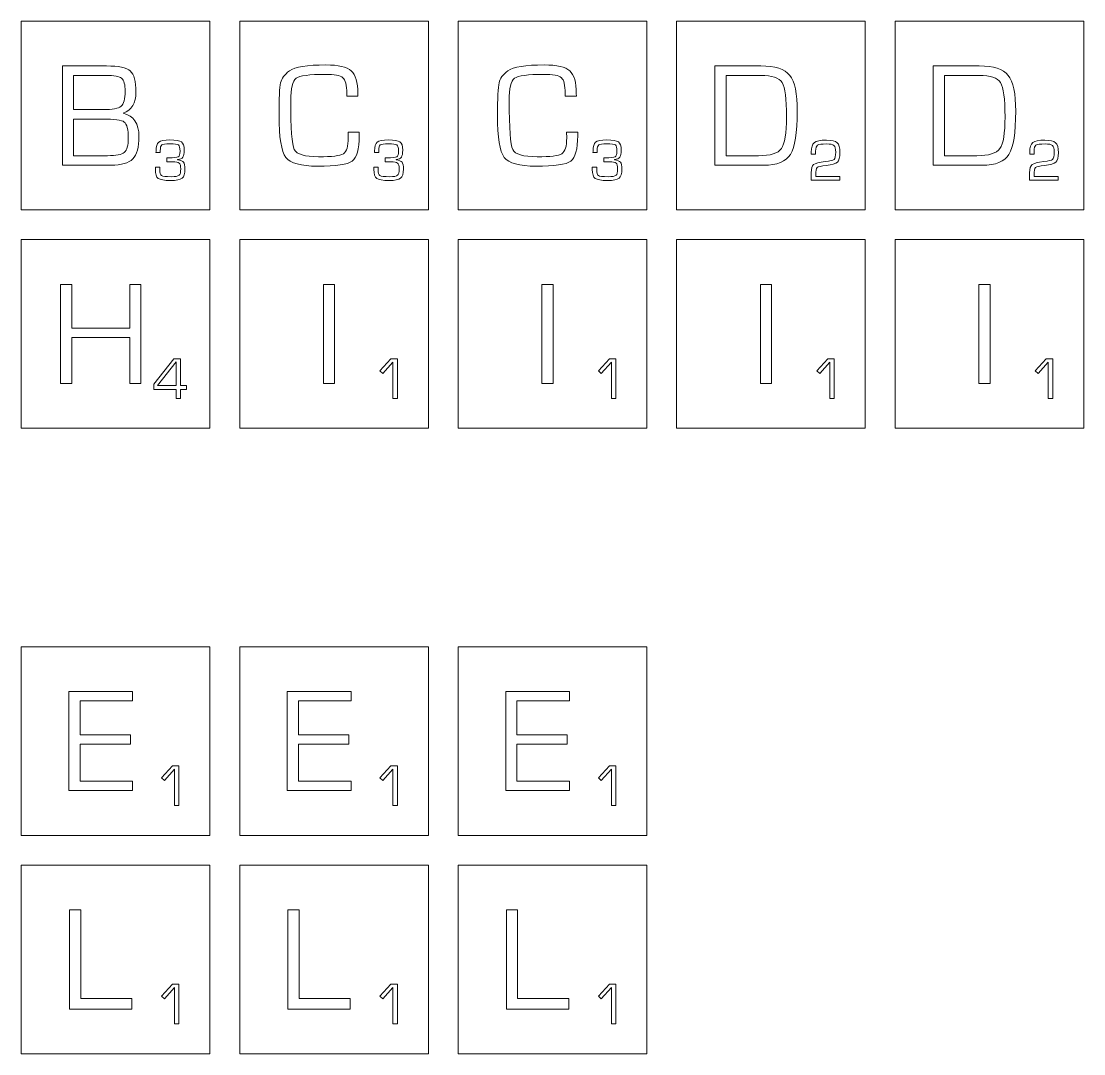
# Model space of a CAD drawing. Header units: millimetres. Extents: x -685 to 207, y -211 to 350.
# Drawn here: x -120 to -13, y 86 to 190 of the extents above; entities that cross this region are included whole.
import ezdxf

# ---------------------------------------------------------------- set-up
doc = ezdxf.new("R2010")
doc.units = ezdxf.units.MM
doc.layers.get('0').update_dxf_attribs({"linetype": 'CONTINUOUS', "lineweight": 25, "true_color": 0x000000})
doc.layers.add('letter', color=7, linetype='CONTINUOUS', lineweight=25, true_color=0x000000)
doc.layers.add('score', color=7, linetype='CONTINUOUS', lineweight=25, true_color=0x000000)

msp = doc.modelspace()

# ---------------------------------------------------------------- linework, layer by layer
at = {"lineweight": 5}
for p, q in [((-120, 190), (-120, 171)), ((-101, 190), (-120, 190)), ((-101, 171), (-101, 190)), ((-98, 190), (-98, 171)), ((-79, 190), (-98, 190)), ((-79, 171), (-79, 190)), ((-57, 190), (-76, 190)), ((-76, 190), (-76, 171)), ((-57, 171), (-57, 190)), ((-35, 190), (-54, 190)), ((-54, 190), (-54, 171)), ((-35, 171), (-35, 190)), ((-13, 190), (-32, 190)), ((-32, 190), (-32, 171)), ((-13, 171), (-13, 190)), ((-120, 171), (-101, 171)), ((-98, 171), (-79, 171)), ((-76, 171), (-57, 171)), ((-54, 171), (-35, 171)), ((-32, 171), (-13, 171)), ((-101, 168), (-120, 168)), ((-120, 168), (-120, 149)), ((-101, 149), (-101, 168)), ((-79, 168), (-98, 168)), ((-98, 168), (-98, 149)), ((-79, 149), (-79, 168)), ((-57, 168), (-76, 168)), ((-76, 168), (-76, 149)), ((-57, 149), (-57, 168)), ((-35, 168), (-54, 168)), ((-54, 168), (-54, 149)), ((-35, 149), (-35, 168)), ((-13, 168), (-32, 168)), ((-32, 168), (-32, 149)), ((-13, 149), (-13, 168)), ((-120, 149), (-101, 149)), ((-98, 149), (-79, 149)), ((-76, 149), (-57, 149)), ((-54, 149), (-35, 149)), ((-32, 149), (-13, 149)), ((-101, 127), (-120, 127)), ((-120, 127), (-120, 108)), ((-101, 108), (-101, 127)), ((-79, 127), (-98, 127)), ((-98, 127), (-98, 108)), ((-79, 108), (-79, 127)), ((-57, 127), (-76, 127)), ((-76, 127), (-76, 108)), ((-57, 108), (-57, 127)), ((-120, 108), (-101, 108)), ((-98, 108), (-79, 108)), ((-76, 108), (-57, 108)), ((-101, 105), (-120, 105)), ((-120, 105), (-120, 86)), ((-101, 86), (-101, 105)), ((-79, 105), (-98, 105)), ((-98, 105), (-98, 86)), ((-79, 86), (-79, 105)), ((-57, 105), (-76, 105)), ((-76, 105), (-76, 86)), ((-57, 86), (-57, 105)), ((-120, 86), (-101, 86)), ((-98, 86), (-79, 86)), ((-76, 86), (-57, 86))]:
    msp.add_line(p, q, dxfattribs=at)
at = {"layer": 'letter', "lineweight": 5}
for p, q in [((-115.85, 175.5), (-115.85, 185.5)), ((-115.85, 185.5), (-111.43, 185.5)), ((-50.15, 175.5), (-50.15, 185.5)), ((-50.15, 185.5), (-45.52, 185.5)), ((-28.15, 175.5), (-28.15, 185.5)), ((-28.15, 185.5), (-23.52, 185.5)), ((-111.45, 184.55), (-114.73, 184.55)), ((-114.73, 184.55), (-114.73, 181.1)), ((-45.53, 184.55), (-49.02, 184.55)), ((-49.02, 184.55), (-49.02, 176.45)), ((-23.53, 184.55), (-27.02, 184.55)), ((-27.02, 184.55), (-27.02, 176.45)), ((-87.21, 182.45), (-87.22, 182.75)), ((-86.09, 182.45), (-87.21, 182.45)), ((-86.1, 182.72), (-86.09, 182.45)), ((-65.21, 182.45), (-65.22, 182.75)), ((-64.09, 182.45), (-65.21, 182.45)), ((-64.1, 182.72), (-64.09, 182.45)), ((-114.73, 181.1), (-111.76, 181.1)), ((-111.82, 180.15), (-114.73, 180.15)), ((-114.73, 180.15), (-114.73, 176.45)), ((-109.74, 180.75), (-109.74, 180.73)), ((-87.08, 178.84), (-85.96, 178.84)), ((-87.07, 178.25), (-87.08, 178.84)), ((-85.96, 178.84), (-85.96, 178.46)), ((-65.08, 178.84), (-63.96, 178.84)), ((-65.07, 178.25), (-65.08, 178.84)), ((-63.96, 178.84), (-63.96, 178.46)), ((-110.95, 175.5), (-115.85, 175.5)), ((-114.73, 176.45), (-112.33, 176.45)), ((-112.33, 176.45), (-111.31, 176.46)), ((-45.23, 175.5), (-50.15, 175.5)), ((-49.02, 176.45), (-45.76, 176.45)), ((-23.23, 175.5), (-28.15, 175.5)), ((-27.02, 176.45), (-23.76, 176.45)), ((-116.05, 153.5), (-116.05, 163.5)), ((-116.05, 163.5), (-114.92, 163.5)), ((-114.92, 163.5), (-114.92, 159.09)), ((-109.08, 159.09), (-109.08, 163.5)), ((-109.08, 163.5), (-107.95, 163.5)), ((-107.95, 163.5), (-107.95, 153.5)), ((-89.56, 153.5), (-89.56, 163.5)), ((-89.56, 163.5), (-88.44, 163.5)), ((-88.44, 163.5), (-88.44, 153.5)), ((-67.56, 153.5), (-67.56, 163.5)), ((-67.56, 163.5), (-66.44, 163.5)), ((-66.44, 163.5), (-66.44, 153.5)), ((-45.56, 153.5), (-45.56, 163.5)), ((-45.56, 163.5), (-44.44, 163.5)), ((-44.44, 163.5), (-44.44, 153.5)), ((-23.56, 153.5), (-23.56, 163.5)), ((-23.56, 163.5), (-22.44, 163.5)), ((-22.44, 163.5), (-22.44, 153.5)), ((-114.92, 159.09), (-109.08, 159.09)), ((-109.08, 158.14), (-114.92, 158.14)), ((-114.92, 158.14), (-114.92, 153.5)), ((-109.08, 153.5), (-109.08, 158.14)), ((-114.92, 153.5), (-116.05, 153.5)), ((-107.95, 153.5), (-109.08, 153.5)), ((-88.44, 153.5), (-89.56, 153.5)), ((-66.44, 153.5), (-67.56, 153.5)), ((-44.44, 153.5), (-45.56, 153.5)), ((-22.44, 153.5), (-23.56, 153.5)), ((-115.21, 112.5), (-115.21, 122.5)), ((-115.21, 122.5), (-108.79, 122.5)), ((-108.79, 122.5), (-108.79, 121.55)), ((-93.21, 112.5), (-93.21, 122.5)), ((-93.21, 122.5), (-86.79, 122.5)), ((-86.79, 122.5), (-86.79, 121.55)), ((-71.21, 112.5), (-71.21, 122.5)), ((-71.21, 122.5), (-64.79, 122.5)), ((-64.79, 122.5), (-64.79, 121.55)), ((-114.08, 121.55), (-114.08, 118.14)), ((-108.79, 121.55), (-114.08, 121.55)), ((-92.08, 121.55), (-92.08, 118.14)), ((-86.79, 121.55), (-92.08, 121.55)), ((-70.08, 121.55), (-70.08, 118.14)), ((-64.79, 121.55), (-70.08, 121.55)), ((-114.08, 118.14), (-109.01, 118.14)), ((-109.01, 118.14), (-109.01, 117.19)), ((-92.08, 118.14), (-87.01, 118.14)), ((-87.01, 118.14), (-87.01, 117.19)), ((-70.08, 118.14), (-65.01, 118.14)), ((-65.01, 118.14), (-65.01, 117.19)), ((-109.01, 117.19), (-114.08, 117.19)), ((-114.08, 117.19), (-114.08, 113.45)), ((-87.01, 117.19), (-92.08, 117.19)), ((-92.08, 117.19), (-92.08, 113.45)), ((-65.01, 117.19), (-70.08, 117.19)), ((-70.08, 117.19), (-70.08, 113.45)), ((-114.08, 113.45), (-108.79, 113.45)), ((-108.79, 113.45), (-108.79, 112.5)), ((-92.08, 113.45), (-86.79, 113.45)), ((-86.79, 113.45), (-86.79, 112.5)), ((-70.08, 113.45), (-64.79, 113.45)), ((-64.79, 113.45), (-64.79, 112.5)), ((-108.79, 112.5), (-115.21, 112.5)), ((-86.79, 112.5), (-93.21, 112.5)), ((-64.79, 112.5), (-71.21, 112.5)), ((-115.14, 90.5), (-115.14, 100.5)), ((-115.14, 100.5), (-114.01, 100.5)), ((-114.01, 100.5), (-114.01, 91.55)), ((-93.14, 90.5), (-93.14, 100.5)), ((-93.14, 100.5), (-92.01, 100.5)), ((-92.01, 100.5), (-92.01, 91.55)), ((-71.14, 90.5), (-71.14, 100.5)), ((-71.14, 100.5), (-70.01, 100.5)), ((-70.01, 100.5), (-70.01, 91.55)), ((-114.01, 91.55), (-108.86, 91.55)), ((-108.86, 91.55), (-108.86, 90.5)), ((-92.01, 91.55), (-86.86, 91.55)), ((-86.86, 91.55), (-86.86, 90.5)), ((-70.01, 91.55), (-64.86, 91.55)), ((-64.86, 91.55), (-64.86, 90.5)), ((-108.86, 90.5), (-115.14, 90.5)), ((-86.86, 90.5), (-93.14, 90.5)), ((-64.86, 90.5), (-71.14, 90.5))]:
    msp.add_line(p, q, dxfattribs=at)
for points in [[(-111.43, 185.5), (-110.2, 185.5), (-109.4, 185.33), (-109.02, 184.99)], [(-93, 184.99), (-92.44, 185.4), (-91.21, 185.6), (-89.33, 185.6)], [(-89.33, 185.6), (-88.06, 185.6), (-87.2, 185.4), (-86.76, 185.01)], [(-71, 184.99), (-70.44, 185.4), (-69.21, 185.6), (-67.33, 185.6)], [(-67.33, 185.6), (-66.06, 185.6), (-65.2, 185.4), (-64.76, 185.01)], [(-45.52, 185.5), (-44.09, 185.5), (-43.12, 185.18), (-42.61, 184.55)], [(-23.52, 185.5), (-22.09, 185.5), (-21.12, 185.18), (-20.61, 184.55)], [(-109.89, 184.25), (-110.12, 184.45), (-110.64, 184.55), (-111.45, 184.55)], [(-109.53, 182.94), (-109.53, 183.62), (-109.65, 184.05), (-109.89, 184.25)], [(-109.02, 184.99), (-108.64, 184.66), (-108.45, 183.94), (-108.45, 182.86)], [(-93.88, 183.79), (-93.78, 184.24), (-93.49, 184.64), (-93, 184.99)], [(-92.33, 184.25), (-92.69, 183.98), (-92.86, 183.23), (-92.86, 182.01)], [(-89.38, 184.65), (-90.99, 184.65), (-91.97, 184.52), (-92.33, 184.25)], [(-87.61, 184.31), (-87.87, 184.54), (-88.46, 184.65), (-89.38, 184.65)], [(-87.22, 182.75), (-87.22, 183.56), (-87.35, 184.08), (-87.61, 184.31)], [(-86.76, 185.01), (-86.32, 184.61), (-86.1, 183.85), (-86.1, 182.72)], [(-71.88, 183.79), (-71.78, 184.24), (-71.49, 184.64), (-71, 184.99)], [(-70.33, 184.25), (-70.69, 183.98), (-70.86, 183.23), (-70.86, 182.01)], [(-67.38, 184.65), (-68.99, 184.65), (-69.97, 184.52), (-70.33, 184.25)], [(-65.61, 184.31), (-65.87, 184.54), (-66.46, 184.65), (-67.38, 184.65)], [(-65.22, 182.75), (-65.22, 183.56), (-65.35, 184.08), (-65.61, 184.31)], [(-64.76, 185.01), (-64.32, 184.61), (-64.1, 183.85), (-64.1, 182.72)], [(-43.38, 183.82), (-43.68, 184.31), (-44.4, 184.55), (-45.53, 184.55)], [(-42.61, 184.55), (-42.1, 183.92), (-41.85, 182.72), (-41.85, 180.94)], [(-21.38, 183.82), (-21.68, 184.31), (-22.4, 184.55), (-23.53, 184.55)], [(-20.61, 184.55), (-20.1, 183.92), (-19.85, 182.72), (-19.85, 180.94)], [(-94.04, 180.52), (-94.04, 182.25), (-93.99, 183.34), (-93.88, 183.79)], [(-72.04, 180.52), (-72.04, 182.25), (-71.99, 183.34), (-71.88, 183.79)], [(-42.93, 180.37), (-42.93, 182.19), (-43.08, 183.34), (-43.38, 183.82)], [(-20.93, 180.37), (-20.93, 182.19), (-21.08, 183.34), (-21.38, 183.82)], [(-109.94, 181.44), (-109.67, 181.67), (-109.53, 182.17), (-109.53, 182.94)], [(-108.45, 182.86), (-108.45, 181.75), (-108.88, 181.05), (-109.74, 180.75)], [(-92.86, 182.01), (-92.86, 179.2), (-92.74, 177.56), (-92.51, 177.08)], [(-70.86, 182.01), (-70.86, 179.2), (-70.74, 177.56), (-70.51, 177.08)], [(-111.76, 181.1), (-110.82, 181.1), (-110.21, 181.22), (-109.94, 181.44)], [(-41.85, 180.94), (-41.85, 178.77), (-42.08, 177.32), (-42.53, 176.59)], [(-19.85, 180.94), (-19.85, 178.77), (-20.08, 177.32), (-20.53, 176.59)], [(-109.63, 179.85), (-109.89, 180.05), (-110.63, 180.15), (-111.82, 180.15)], [(-109.74, 180.73), (-108.68, 180.48), (-108.15, 179.69), (-108.15, 178.38)], [(-109.22, 178.2), (-109.22, 179.1), (-109.36, 179.65), (-109.63, 179.85)], [(-93.36, 176.29), (-93.81, 176.89), (-94.04, 178.3), (-94.04, 180.52)], [(-71.36, 176.29), (-71.81, 176.89), (-72.04, 178.3), (-72.04, 180.52)], [(-43.45, 177.17), (-43.1, 177.65), (-42.93, 178.72), (-42.93, 180.37)], [(-21.45, 177.17), (-21.1, 177.65), (-20.93, 178.72), (-20.93, 180.37)], [(-109.62, 176.79), (-109.36, 177.02), (-109.22, 177.49), (-109.22, 178.2)], [(-108.15, 178.38), (-108.15, 177.32), (-108.36, 176.57), (-108.77, 176.14)], [(-87.56, 176.66), (-87.23, 176.87), (-87.07, 177.4), (-87.07, 178.25)], [(-85.96, 178.46), (-85.96, 177.1), (-86.2, 176.25), (-86.66, 175.91)], [(-65.56, 176.66), (-65.23, 176.87), (-65.07, 177.4), (-65.07, 178.25)], [(-63.96, 178.46), (-63.96, 177.1), (-64.2, 176.25), (-64.66, 175.91)], [(-111.31, 176.46), (-110.45, 176.46), (-109.89, 176.57), (-109.62, 176.79)], [(-92.51, 177.08), (-92.27, 176.59), (-91.45, 176.35), (-90.05, 176.35)], [(-90.05, 176.35), (-88.72, 176.35), (-87.89, 176.45), (-87.56, 176.66)], [(-70.51, 177.08), (-70.27, 176.59), (-69.45, 176.35), (-68.05, 176.35)], [(-68.05, 176.35), (-66.72, 176.35), (-65.89, 176.45), (-65.56, 176.66)], [(-45.76, 176.45), (-44.57, 176.45), (-43.79, 176.69), (-43.45, 177.17)], [(-42.53, 176.59), (-42.98, 175.86), (-43.88, 175.5), (-45.23, 175.5)], [(-23.76, 176.45), (-22.57, 176.45), (-21.79, 176.69), (-21.45, 177.17)], [(-20.53, 176.59), (-20.98, 175.86), (-21.88, 175.5), (-23.23, 175.5)], [(-108.77, 176.14), (-109.19, 175.71), (-109.92, 175.5), (-110.95, 175.5)], [(-90.16, 175.4), (-91.84, 175.4), (-92.9, 175.7), (-93.36, 176.29)], [(-86.66, 175.91), (-87.12, 175.57), (-88.29, 175.4), (-90.16, 175.4)], [(-68.16, 175.4), (-69.84, 175.4), (-70.9, 175.7), (-71.36, 176.29)], [(-64.66, 175.91), (-65.12, 175.57), (-66.29, 175.4), (-68.16, 175.4)]]:
    msp.add_open_spline(points, degree=3, dxfattribs=at)
at = {"layer": 'score', "lineweight": 5}
for p, q in [((-106.43, 176.77), (-106.42, 176.93)), ((-106, 176.77), (-106.43, 176.77)), ((-106, 176.95), (-106, 176.77)), ((-84.43, 176.77), (-84.42, 176.93)), ((-84, 176.77), (-84.43, 176.77)), ((-84, 176.95), (-84, 176.77)), ((-62.43, 176.77), (-62.42, 176.93)), ((-62, 176.77), (-62.43, 176.77)), ((-62, 176.95), (-62, 176.77)), ((-40.44, 176.62), (-40.44, 176.82)), ((-40, 176.62), (-40.44, 176.62)), ((-40, 176.92), (-40, 176.62)), ((-18.44, 176.62), (-18.44, 176.82)), ((-18, 176.62), (-18.44, 176.62)), ((-18, 176.92), (-18, 176.62)), ((-105.34, 175.85), (-105.34, 176.24)), ((-105.34, 176.24), (-105.18, 176.24)), ((-105.17, 175.85), (-105.34, 175.85)), ((-104.78, 175.85), (-105.17, 175.85)), ((-104.26, 176.07), (-104.26, 176.05)), ((-83.34, 175.85), (-83.34, 176.24)), ((-83.34, 176.24), (-83.18, 176.24)), ((-83.17, 175.85), (-83.34, 175.85)), ((-82.78, 175.85), (-83.17, 175.85)), ((-82.26, 176.07), (-82.26, 176.05)), ((-61.34, 175.85), (-61.34, 176.24)), ((-61.34, 176.24), (-61.18, 176.24)), ((-61.17, 175.85), (-61.34, 175.85)), ((-60.78, 175.85), (-61.17, 175.85)), ((-60.26, 176.07), (-60.26, 176.05)), ((-106.49, 175.06), (-106.49, 175.3)), ((-106.49, 175.3), (-106.05, 175.3)), ((-106.05, 175.3), (-106.05, 175.07)), ((-84.49, 175.06), (-84.49, 175.3)), ((-84.49, 175.3), (-84.05, 175.3)), ((-84.05, 175.3), (-84.05, 175.07)), ((-62.49, 175.06), (-62.49, 175.3)), ((-62.49, 175.3), (-62.05, 175.3)), ((-62.05, 175.3), (-62.05, 175.07)), ((-40.45, 173.98), (-40.45, 174.73)), ((-39.99, 174.5), (-39.99, 174.36)), ((-18.45, 173.98), (-18.45, 174.73)), ((-17.99, 174.5), (-17.99, 174.36)), ((-37.57, 173.98), (-40.45, 173.98)), ((-39.99, 174.36), (-37.57, 174.36)), ((-37.57, 174.36), (-37.57, 173.98)), ((-15.57, 173.98), (-18.45, 173.98)), ((-17.99, 174.36), (-15.57, 174.36)), ((-15.57, 174.36), (-15.57, 173.98)), ((-106.64, 153.45), (-104.65, 156)), ((-104.41, 155.71), (-106.27, 153.3)), ((-104.65, 156), (-103.95, 156)), ((-104.41, 153.3), (-104.41, 155.71)), ((-104.41, 155.71), (-104.41, 155.71)), ((-103.95, 156), (-103.95, 153.3)), ((-83.88, 154.8), (-82.77, 156)), ((-82.57, 155.66), (-83.59, 154.53)), ((-82.77, 156), (-82.12, 156)), ((-82.57, 152), (-82.57, 155.66)), ((-82.12, 156), (-82.12, 152)), ((-61.88, 154.8), (-60.77, 156)), ((-60.57, 155.66), (-61.59, 154.53)), ((-60.77, 156), (-60.12, 156)), ((-60.57, 152), (-60.57, 155.66)), ((-60.12, 156), (-60.12, 152)), ((-39.88, 154.8), (-38.77, 156)), ((-38.57, 155.66), (-39.59, 154.53)), ((-38.77, 156), (-38.12, 156)), ((-38.57, 152), (-38.57, 155.66)), ((-38.12, 156), (-38.12, 152)), ((-17.88, 154.8), (-16.77, 156)), ((-16.57, 155.66), (-17.59, 154.53)), ((-16.77, 156), (-16.12, 156)), ((-16.57, 152), (-16.57, 155.66)), ((-16.12, 156), (-16.12, 152)), ((-83.59, 154.53), (-83.88, 154.8)), ((-61.59, 154.53), (-61.88, 154.8)), ((-39.59, 154.53), (-39.88, 154.8)), ((-17.59, 154.53), (-17.88, 154.8)), ((-106.64, 152.92), (-106.64, 153.45)), ((-106.27, 153.3), (-104.41, 153.3)), ((-103.95, 153.3), (-103.36, 153.3)), ((-103.36, 153.3), (-103.36, 152.92)), ((-104.41, 152.92), (-106.64, 152.92)), ((-104.41, 152), (-104.41, 152.92)), ((-103.95, 152), (-104.41, 152)), ((-103.36, 152.92), (-103.95, 152.92)), ((-103.95, 152.92), (-103.95, 152)), ((-82.12, 152), (-82.57, 152)), ((-60.12, 152), (-60.57, 152)), ((-38.12, 152), (-38.57, 152)), ((-16.12, 152), (-16.57, 152)), ((-105.88, 113.8), (-104.77, 115)), ((-104.57, 114.66), (-105.59, 113.53)), ((-104.77, 115), (-104.12, 115)), ((-104.57, 111), (-104.57, 114.66)), ((-104.12, 115), (-104.12, 111)), ((-83.88, 113.8), (-82.77, 115)), ((-82.57, 114.66), (-83.59, 113.53)), ((-82.77, 115), (-82.12, 115)), ((-82.57, 111), (-82.57, 114.66)), ((-82.12, 115), (-82.12, 111)), ((-61.88, 113.8), (-60.77, 115)), ((-60.57, 114.66), (-61.59, 113.53)), ((-60.77, 115), (-60.12, 115)), ((-60.57, 111), (-60.57, 114.66)), ((-60.12, 115), (-60.12, 111)), ((-105.59, 113.53), (-105.88, 113.8)), ((-83.59, 113.53), (-83.88, 113.8)), ((-61.59, 113.53), (-61.88, 113.8)), ((-104.12, 111), (-104.57, 111)), ((-82.12, 111), (-82.57, 111)), ((-60.12, 111), (-60.57, 111)), ((-105.88, 91.8), (-104.77, 93)), ((-104.57, 92.66), (-105.59, 91.53)), ((-104.77, 93), (-104.12, 93)), ((-104.57, 89), (-104.57, 92.66)), ((-104.12, 93), (-104.12, 89)), ((-83.88, 91.8), (-82.77, 93)), ((-82.57, 92.66), (-83.59, 91.53)), ((-82.77, 93), (-82.12, 93)), ((-82.57, 89), (-82.57, 92.66)), ((-82.12, 93), (-82.12, 89)), ((-61.88, 91.8), (-60.77, 93)), ((-60.57, 92.66), (-61.59, 91.53)), ((-60.77, 93), (-60.12, 93)), ((-60.57, 89), (-60.57, 92.66)), ((-60.12, 93), (-60.12, 89)), ((-105.59, 91.53), (-105.88, 91.8)), ((-83.59, 91.53), (-83.88, 91.8)), ((-61.59, 91.53), (-61.88, 91.8)), ((-104.12, 89), (-104.57, 89)), ((-82.12, 89), (-82.57, 89)), ((-60.12, 89), (-60.57, 89))]:
    msp.add_line(p, q, dxfattribs=at)
for points in [[(-106.42, 176.93), (-106.42, 177.39), (-106.33, 177.69), (-106.16, 177.83)], [(-106.16, 177.83), (-105.98, 177.97), (-105.6, 178.04), (-105.03, 178.04)], [(-105.04, 177.66), (-105.47, 177.66), (-105.74, 177.62), (-105.84, 177.55)], [(-104.17, 177.54), (-104.28, 177.62), (-104.56, 177.66), (-105.04, 177.66)], [(-105.03, 178.04), (-104.44, 178.04), (-104.05, 177.98), (-103.87, 177.84)], [(-103.87, 177.84), (-103.68, 177.71), (-103.58, 177.44), (-103.58, 177.03)], [(-84.42, 176.93), (-84.42, 177.39), (-84.33, 177.69), (-84.16, 177.83)], [(-84.16, 177.83), (-83.98, 177.97), (-83.6, 178.04), (-83.03, 178.04)], [(-83.04, 177.66), (-83.47, 177.66), (-83.74, 177.62), (-83.84, 177.55)], [(-82.17, 177.54), (-82.28, 177.62), (-82.56, 177.66), (-83.04, 177.66)], [(-83.03, 178.04), (-82.44, 178.04), (-82.05, 177.98), (-81.87, 177.84)], [(-81.87, 177.84), (-81.68, 177.71), (-81.58, 177.44), (-81.58, 177.03)], [(-62.42, 176.93), (-62.42, 177.39), (-62.33, 177.69), (-62.16, 177.83)], [(-62.16, 177.83), (-61.98, 177.97), (-61.6, 178.04), (-61.03, 178.04)], [(-61.04, 177.66), (-61.47, 177.66), (-61.74, 177.62), (-61.84, 177.55)], [(-60.17, 177.54), (-60.28, 177.62), (-60.56, 177.66), (-61.04, 177.66)], [(-61.03, 178.04), (-60.44, 178.04), (-60.05, 177.98), (-59.87, 177.84)], [(-59.87, 177.84), (-59.68, 177.71), (-59.58, 177.44), (-59.58, 177.03)], [(-40.44, 176.82), (-40.44, 177.3), (-40.34, 177.62), (-40.13, 177.78)], [(-40.13, 177.78), (-39.93, 177.94), (-39.53, 178.02), (-38.92, 178.02)], [(-38.9, 177.64), (-39.39, 177.64), (-39.69, 177.6), (-39.81, 177.52)], [(-38.92, 178.02), (-38.38, 178.02), (-38.02, 177.93), (-37.83, 177.76)], [(-38.16, 177.49), (-38.27, 177.59), (-38.52, 177.64), (-38.9, 177.64)], [(-37.83, 177.76), (-37.65, 177.59), (-37.55, 177.26), (-37.55, 176.76)], [(-18.44, 176.82), (-18.44, 177.3), (-18.34, 177.62), (-18.13, 177.78)], [(-18.13, 177.78), (-17.93, 177.94), (-17.53, 178.02), (-16.92, 178.02)], [(-16.9, 177.64), (-17.39, 177.64), (-17.69, 177.6), (-17.81, 177.52)], [(-16.92, 178.02), (-16.38, 178.02), (-16.02, 177.93), (-15.83, 177.76)], [(-16.16, 177.49), (-16.27, 177.59), (-16.52, 177.64), (-16.9, 177.64)], [(-15.83, 177.76), (-15.65, 177.59), (-15.55, 177.26), (-15.55, 176.76)], [(-105.84, 177.55), (-105.95, 177.47), (-106, 177.27), (-106, 176.95)], [(-104.19, 176.34), (-104.07, 176.41), (-104.01, 176.59), (-104.01, 176.9)], [(-104.01, 176.9), (-104.01, 177.25), (-104.07, 177.46), (-104.17, 177.54)], [(-103.58, 177.03), (-103.58, 176.68), (-103.63, 176.44), (-103.72, 176.31)], [(-83.84, 177.55), (-83.95, 177.47), (-84, 177.27), (-84, 176.95)], [(-82.19, 176.34), (-82.07, 176.41), (-82.01, 176.59), (-82.01, 176.9)], [(-82.01, 176.9), (-82.01, 177.25), (-82.07, 177.46), (-82.17, 177.54)], [(-81.58, 177.03), (-81.58, 176.68), (-81.63, 176.44), (-81.72, 176.31)], [(-61.84, 177.55), (-61.95, 177.47), (-62, 177.27), (-62, 176.95)], [(-60.19, 176.34), (-60.07, 176.41), (-60.01, 176.59), (-60.01, 176.9)], [(-60.01, 176.9), (-60.01, 177.25), (-60.07, 177.46), (-60.17, 177.54)], [(-59.58, 177.03), (-59.58, 176.68), (-59.63, 176.44), (-59.72, 176.31)], [(-39.81, 177.52), (-39.94, 177.43), (-40, 177.23), (-40, 176.92)], [(-37.98, 176.82), (-37.98, 177.16), (-38.04, 177.38), (-38.16, 177.49)], [(-38.14, 176.09), (-38.04, 176.18), (-37.98, 176.42), (-37.98, 176.82)], [(-37.55, 176.76), (-37.55, 176.28), (-37.64, 175.96), (-37.81, 175.8)], [(-17.81, 177.52), (-17.94, 177.43), (-18, 177.23), (-18, 176.92)], [(-15.98, 176.82), (-15.98, 177.16), (-16.04, 177.38), (-16.16, 177.49)], [(-16.14, 176.09), (-16.04, 176.18), (-15.98, 176.42), (-15.98, 176.82)], [(-15.55, 176.76), (-15.55, 176.28), (-15.64, 175.96), (-15.81, 175.8)], [(-105.18, 176.24), (-104.64, 176.24), (-104.31, 176.27), (-104.19, 176.34)], [(-104.1, 175.72), (-104.2, 175.81), (-104.43, 175.85), (-104.78, 175.85)], [(-103.72, 176.31), (-103.81, 176.18), (-103.99, 176.1), (-104.26, 176.07)], [(-104.26, 176.05), (-103.95, 176), (-103.75, 175.92), (-103.65, 175.8)], [(-103.94, 175.15), (-103.94, 175.44), (-103.99, 175.63), (-104.1, 175.72)], [(-103.65, 175.8), (-103.56, 175.68), (-103.51, 175.45), (-103.51, 175.11)], [(-83.18, 176.24), (-82.64, 176.24), (-82.31, 176.27), (-82.19, 176.34)], [(-82.1, 175.72), (-82.2, 175.81), (-82.43, 175.85), (-82.78, 175.85)], [(-81.72, 176.31), (-81.81, 176.18), (-81.99, 176.1), (-82.26, 176.07)], [(-82.26, 176.05), (-81.95, 176), (-81.75, 175.92), (-81.65, 175.8)], [(-81.94, 175.15), (-81.94, 175.44), (-81.99, 175.63), (-82.1, 175.72)], [(-81.65, 175.8), (-81.56, 175.68), (-81.51, 175.45), (-81.51, 175.11)], [(-61.18, 176.24), (-60.64, 176.24), (-60.31, 176.27), (-60.19, 176.34)], [(-60.1, 175.72), (-60.2, 175.81), (-60.43, 175.85), (-60.78, 175.85)], [(-59.72, 176.31), (-59.81, 176.18), (-59.99, 176.1), (-60.26, 176.07)], [(-60.26, 176.05), (-59.95, 176), (-59.75, 175.92), (-59.65, 175.8)], [(-59.94, 175.15), (-59.94, 175.44), (-59.99, 175.63), (-60.1, 175.72)], [(-59.65, 175.8), (-59.56, 175.68), (-59.51, 175.45), (-59.51, 175.11)], [(-40.45, 174.73), (-40.45, 175.15), (-40.36, 175.43), (-40.2, 175.56)], [(-40.2, 175.56), (-40.04, 175.69), (-39.65, 175.79), (-39.03, 175.86)], [(-39.03, 175.86), (-38.54, 175.92), (-38.24, 175.99), (-38.14, 176.09)], [(-37.81, 175.8), (-37.99, 175.64), (-38.36, 175.53), (-38.94, 175.47)], [(-18.45, 174.73), (-18.45, 175.15), (-18.36, 175.43), (-18.2, 175.56)], [(-18.2, 175.56), (-18.04, 175.69), (-17.65, 175.79), (-17.03, 175.86)], [(-17.03, 175.86), (-16.54, 175.92), (-16.24, 175.99), (-16.14, 176.09)], [(-15.81, 175.8), (-15.99, 175.64), (-16.36, 175.53), (-16.94, 175.47)], [(-106.2, 174.17), (-106.4, 174.31), (-106.49, 174.61), (-106.49, 175.06)], [(-106.05, 175.07), (-106.05, 174.73), (-106, 174.52), (-105.88, 174.45)], [(-105.88, 174.45), (-105.77, 174.38), (-105.44, 174.34), (-104.9, 174.34)], [(-104.9, 174.34), (-104.48, 174.34), (-104.22, 174.39), (-104.1, 174.48)], [(-104.1, 174.48), (-103.99, 174.57), (-103.94, 174.79), (-103.94, 175.15)], [(-103.51, 175.11), (-103.51, 174.65), (-103.6, 174.34), (-103.8, 174.19)], [(-84.2, 174.17), (-84.4, 174.31), (-84.49, 174.61), (-84.49, 175.06)], [(-84.05, 175.07), (-84.05, 174.73), (-84, 174.52), (-83.88, 174.45)], [(-83.88, 174.45), (-83.77, 174.38), (-83.44, 174.34), (-82.9, 174.34)], [(-82.9, 174.34), (-82.48, 174.34), (-82.22, 174.39), (-82.1, 174.48)], [(-82.1, 174.48), (-81.99, 174.57), (-81.94, 174.79), (-81.94, 175.15)], [(-81.51, 175.11), (-81.51, 174.65), (-81.6, 174.34), (-81.8, 174.19)], [(-62.2, 174.17), (-62.4, 174.31), (-62.49, 174.61), (-62.49, 175.06)], [(-62.05, 175.07), (-62.05, 174.73), (-62, 174.52), (-61.88, 174.45)], [(-61.88, 174.45), (-61.77, 174.38), (-61.44, 174.34), (-60.9, 174.34)], [(-60.9, 174.34), (-60.48, 174.34), (-60.22, 174.39), (-60.1, 174.48)], [(-60.1, 174.48), (-59.99, 174.57), (-59.94, 174.79), (-59.94, 175.15)], [(-59.51, 175.11), (-59.51, 174.65), (-59.6, 174.34), (-59.8, 174.19)], [(-39.85, 175.26), (-39.95, 175.17), (-39.99, 174.92), (-39.99, 174.5)], [(-38.94, 175.47), (-39.45, 175.42), (-39.75, 175.35), (-39.85, 175.26)], [(-17.85, 175.26), (-17.95, 175.17), (-17.99, 174.92), (-17.99, 174.5)], [(-16.94, 175.47), (-17.45, 175.42), (-17.75, 175.35), (-17.85, 175.26)], [(-104.96, 173.96), (-105.59, 173.96), (-106, 174.03), (-106.2, 174.17)], [(-103.8, 174.19), (-103.99, 174.04), (-104.38, 173.96), (-104.96, 173.96)], [(-82.96, 173.96), (-83.59, 173.96), (-84, 174.03), (-84.2, 174.17)], [(-81.8, 174.19), (-81.99, 174.04), (-82.38, 173.96), (-82.96, 173.96)], [(-60.96, 173.96), (-61.59, 173.96), (-62, 174.03), (-62.2, 174.17)], [(-59.8, 174.19), (-59.99, 174.04), (-60.38, 173.96), (-60.96, 173.96)]]:
    msp.add_open_spline(points, degree=3, dxfattribs=at)

doc.saveas('drawing.dxf')
